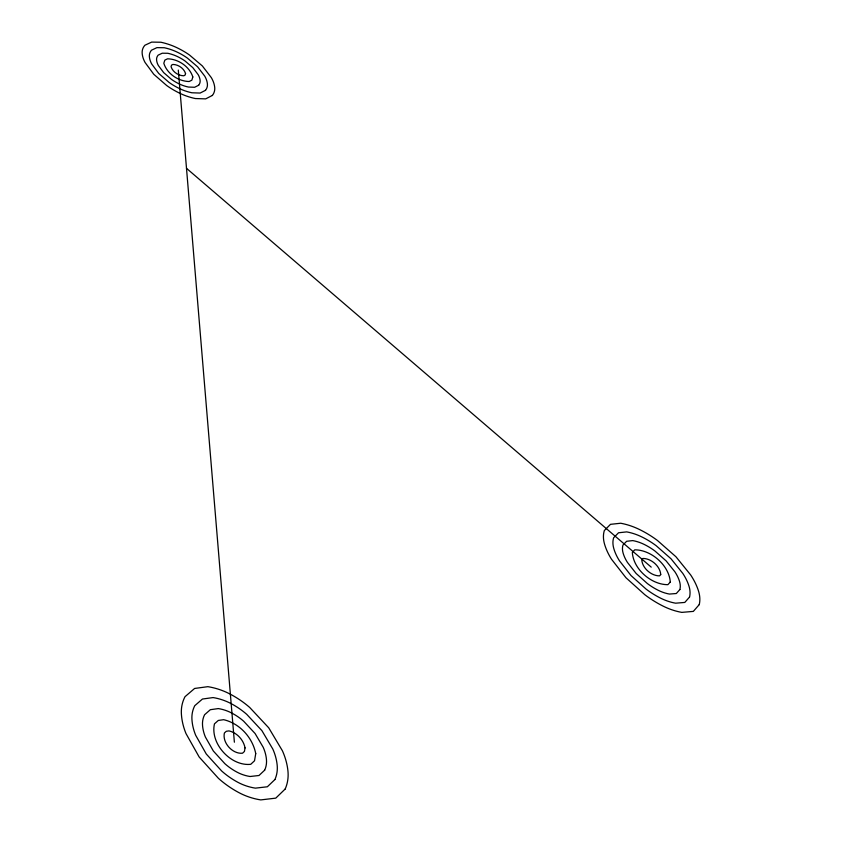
<?xml version="1.0" encoding="UTF-8"?>
<svg xmlns="http://www.w3.org/2000/svg" width="842" height="842" viewBox="0 0 842 842"><rect width="100%" height="100%" fill="white"/><g stroke="black" fill="none" stroke-linecap="round" stroke-linejoin="round"><path stroke-width="1.26" d="M186.492 168.316L651.224 567.129M178.304 70.096L234.381 742.212M255.736 753.611L254.526 760.779L250.737 764.315C230.834 766.462 209.869 743.528 214.468 723.846L218.288 720.457L223.635 719.689C239.686 723.383 252.6 737.592 255.736 753.611M245.043 747.907L244.422 751.464L242.528 753.211C232.581 754.264 222.151 742.833 224.393 733.003L226.298 731.288L228.982 730.898C237.023 732.74 243.506 739.865 245.043 747.907M192.829 76.959L191.85 80.179L189.155 81.516C178.367 81.337 167 73.749 163.811 63.255L164.853 60.108L167.558 58.814C178.283 58.982 189.545 66.592 192.829 76.959M185.556 73.528L185.061 75.127L183.714 75.791C178.325 75.696 172.652 71.907 171.052 66.676L171.568 65.097L172.915 64.445C178.283 64.518 183.935 68.328 185.556 73.528M699.249 604.609L693.334 611.397L681.809 612.376A47.089 29.954 28.7 0 1 663.064 606.093A73.022 46.005 28.5 0 1 644.804 594.705L625.964 577.738L611.534 559.267A72.58 45.668 28.1 0 1 604.472 543.879A46.373 29.396 27.6 0 1 604.335 530.544L610.492 524.334L620.691 523.24A49.646 31.849 27.5 0 1 639.825 529.671A73.917 47.847 27.7 0 1 657.423 540.469L675.937 556.751L690.661 574.949A74.37 48.226 28.1 0 1 698.376 590.589A47.426 30.512 28.5 0 1 699.249 604.609M689.545 597.041L684.799 602.43L675.6 603.188A37.637 23.965 28.5 0 1 660.654 598.178A58.477 36.943 28.4 0 1 646.109 589.116L631.058 575.602L619.491 560.846A58.193 36.722 28.1 0 1 613.786 548.51A37.185 23.597 27.7 0 1 613.618 537.785L618.533 532.775L626.701 531.891A39.732 25.46 27.6 0 1 642.078 537.049A59.045 38.122 27.7 0 1 656.202 545.732L671.042 558.804L682.788 573.391A59.34 38.353 28.1 0 1 688.914 585.885A37.848 24.313 28.4 0 1 689.545 597.041M679.894 589.516L676.315 593.515L669.432 594.063A28.207 17.966 28.4 0 1 658.276 590.326A43.91 27.807 28.3 0 1 647.393 583.559L636.131 573.465L627.437 562.424A43.742 27.681 28.1 0 1 623.122 553.152A27.944 17.766 27.8 0 1 622.954 545.069L626.627 541.28L632.763 540.596A29.817 19.092 27.7 0 1 644.33 544.479A44.226 28.47 27.8 0 1 654.971 551.026L666.117 560.877L674.916 571.823A44.394 28.596 28.1 0 1 679.462 581.18A28.323 18.166 28.3 0 1 679.894 589.516M670.295 582.011L667.895 584.664C651.361 584.832 633.3 569.118 632.331 552.394L634.763 549.837C651.203 549.742 669.116 565.361 670.295 582.011M660.738 574.56L659.528 575.865C651.266 575.939 642.267 568.097 641.751 559.741L642.962 558.457C651.182 558.393 660.17 566.224 660.738 574.56M285.175 789.028L275.766 798.142L260.778 799.9A54.414 42.605 21.8 0 1 238.581 792.459A84.253 65.181 21.9 0 1 218.436 778.334L199.165 757L185.998 733.571A83.768 64.518 21.1 0 1 181.388 713.921A53.646 41.5 19.9 0 1 185.008 696.692L194.607 688.461L207.869 686.672A57.593 45.058 18.9 0 1 230.382 694.229A85.884 67.949 18.7 0 1 249.716 707.469L268.714 727.793L282.407 750.78A86.358 68.686 19.4 0 1 287.922 770.788A54.93 43.479 20.9 0 1 285.175 789.028M274.902 779.555L267.356 786.775L255.4 788.144A43.51 34.059 21.5 0 1 237.718 782.218A67.518 52.341 21.6 0 1 221.678 770.998L206.279 754.011L195.702 735.308A67.202 51.92 21 0 1 191.944 719.552A43.016 33.343 20 0 1 194.765 705.691L202.438 699.039L213.079 697.576A46.068 36.048 19.2 0 1 231.161 703.649A68.549 54.109 19 0 1 246.695 714.311L261.915 730.646L272.829 749.075A68.855 54.583 19.6 0 1 277.165 765.052A43.837 34.617 20.7 0 1 274.902 779.555M264.683 770.146L259.01 775.493L250.074 776.503A32.606 25.523 21.2 0 1 236.876 772.072A50.72 39.416 21.3 0 1 224.888 763.715L213.363 751.032L205.395 737.034A50.541 39.164 20.8 0 1 202.522 725.194A32.333 25.123 20.1 0 1 204.585 714.742L210.332 709.701L218.331 708.585A34.554 27.039 19.5 0 1 231.96 713.153A51.299 40.405 19.4 0 1 243.654 721.205L255.084 733.508L263.241 747.359A51.478 40.669 19.8 0 1 266.44 759.326A32.796 25.839 20.6 0 1 264.683 770.146M212.373 95.441L205.68 98.872L195.333 98.546A37.374 19.861 15.1 0 1 180.251 93.473A58.045 30.617 15.2 0 1 166.684 85.516L153.791 74.296L145.077 62.497A57.856 30.386 15.1 0 1 142.151 53.025A37.069 19.471 14.7 0 1 144.887 45.247L151.655 42.1L160.885 42.237A39.7 20.976 14.4 0 1 176.41 47.457A59.014 31.396 14.2 0 1 189.597 55.098L202.385 65.981L211.353 77.664A59.203 31.638 14.4 0 1 214.699 87.294A37.658 20.113 14.7 0 1 212.373 95.441M205.501 90.326L200.143 93.052L191.881 92.778A29.891 15.872 15 0 1 179.851 88.736A46.51 24.555 15.1 0 1 169.031 82.4L158.728 73.443L151.728 64.024A46.384 24.397 15 0 1 149.36 56.435A29.702 15.63 14.7 0 1 151.518 50.183L156.928 47.636L164.327 47.741A31.754 16.787 14.5 0 1 176.778 51.93A47.131 25.05 14.3 0 1 187.366 58.066L197.596 66.802L204.764 76.159A47.247 25.207 14.4 0 1 207.395 83.842A30.08 16.04 14.7 0 1 205.501 90.326M198.659 85.242L194.639 87.273L188.461 87.052A22.418 11.893 14.9 0 1 179.462 84.032A34.932 18.461 15 0 1 171.368 79.295L163.653 72.601L158.38 65.539A34.869 18.377 14.9 0 1 156.58 59.845A22.313 11.756 14.7 0 1 158.17 55.13L162.232 53.214L167.79 53.278A23.808 12.588 14.5 0 1 177.157 56.425A35.28 18.735 14.4 0 1 185.114 61.045L192.797 67.623L198.154 74.643A35.353 18.829 14.5 0 1 200.112 80.4A22.523 11.988 14.7 0 1 198.659 85.242"/></g></svg>
